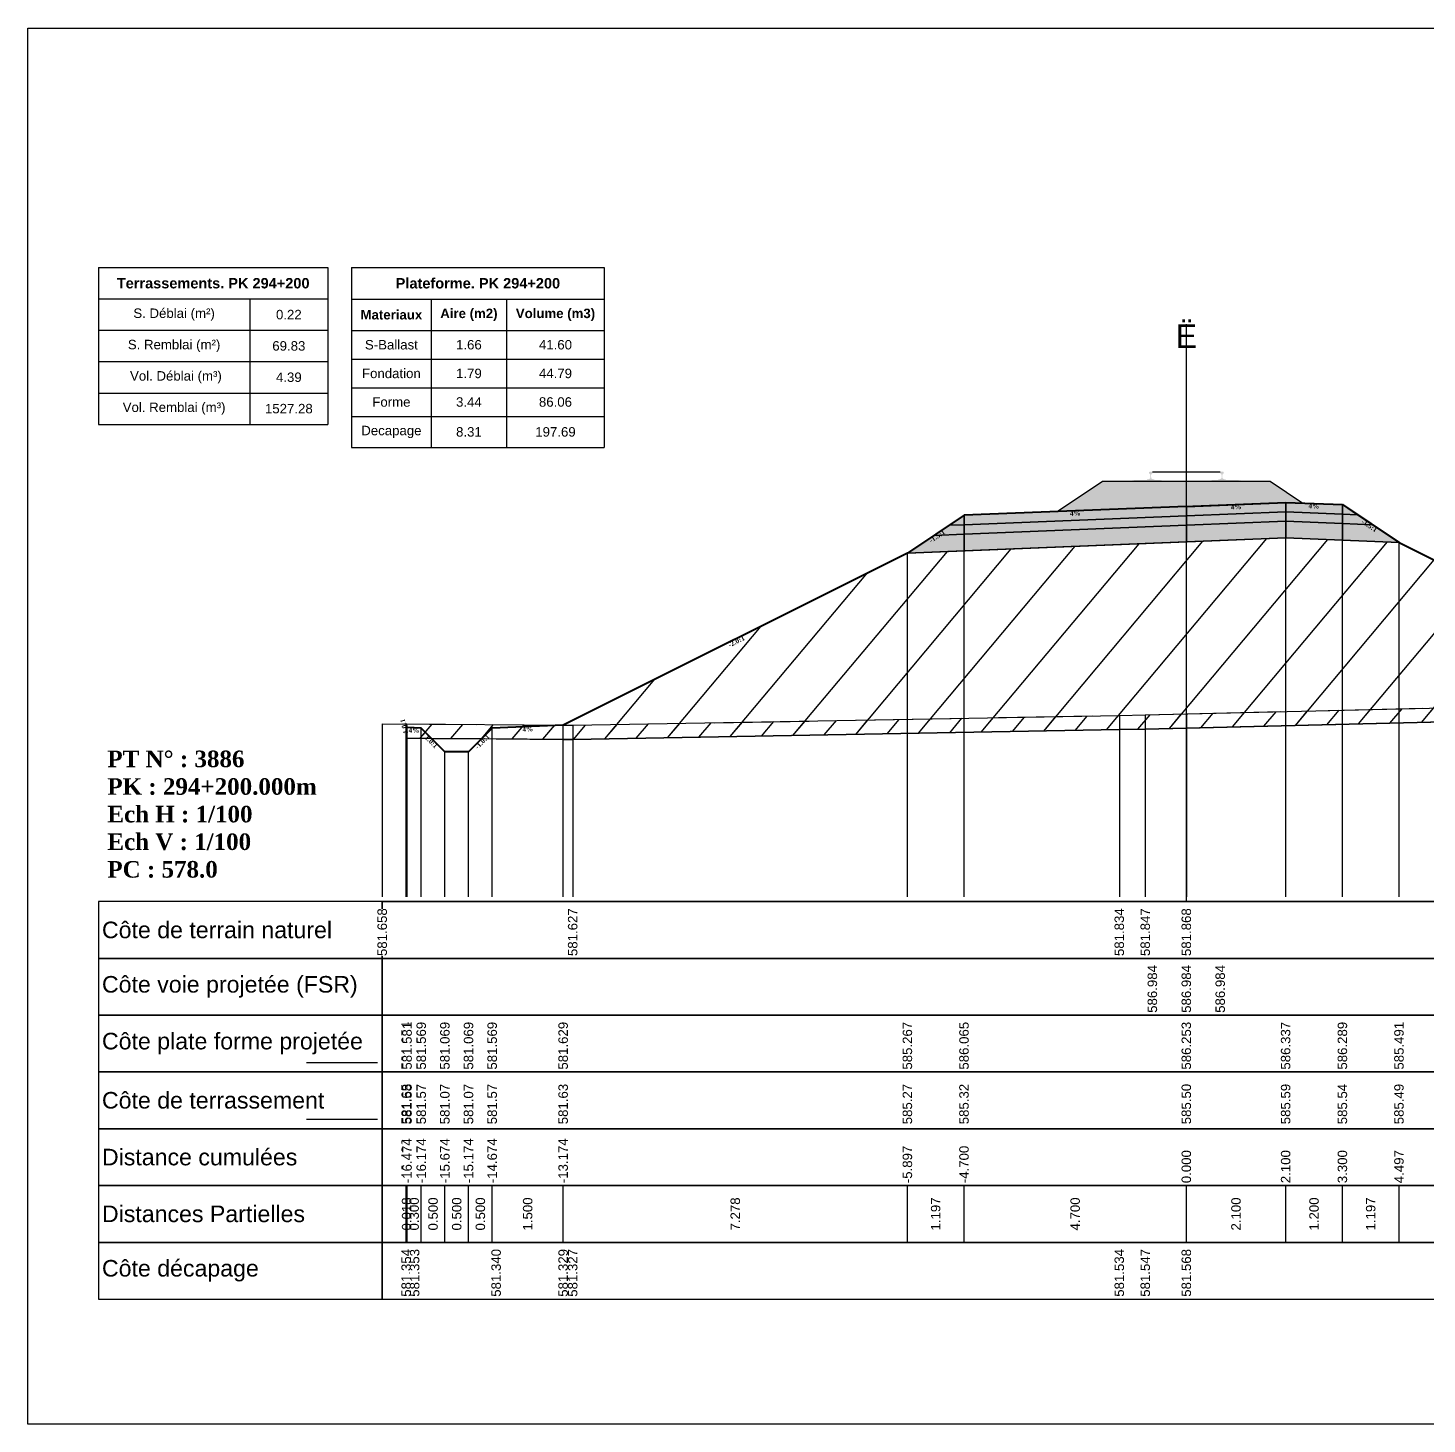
# Model space of a CAD drawing. Header units: millimetres. Extents: x 2762 to 3076, y 916 to 3305.
# Drawn here: x 2797.56 to 2827.14, y 1819.65 to 1849.15 of the extents above; entities that cross this region are included whole.
import ezdxf

# ---------------------------------------------------------------- set-up
doc = ezdxf.new("R2010")
doc.units = ezdxf.units.MM
doc.header["$LTSCALE"] = 2
doc.linetypes.add('CACHE', pattern=[9.525, 6.35, -3.175])
doc.linetypes.add('DASHED', pattern=[0.75, 0.5, -0.25])
for name, color, linetype in [('C-ANNO-TABL', 1, 'Continuous'), ('C-ANNO-TABL-TEXT', 150, 'Continuous'), ('C-ANNO-TABL-TITL', 150, 'Continuous'), ('C-ANNO-TABL-TTBL', 5, 'Continuous'), ('C-ROAD-CORR', 5, 'Continuous'), ('C-ROAD-SCTN', 7, 'Continuous')]:
    doc.layers.add(name, color=color, linetype=linetype)
doc.styles.add('ARIAL', font='arial.ttf')
doc.styles.add('C3D_Etiquette', font='romans.shx')
doc.styles.add('C3D_Profil_Travers', font='romans.shx')
doc.styles.get("Standard").update_dxf_attribs({"font": 'arial.ttf'})

msp = doc.modelspace()

# ---------------------------------------------------------------- hatches: boundary and pattern name
at = {"linetype": 'Continuous', "lineweight": -3}
msp.add_hatch(color=254, dxfattribs=at).paths.add_polyline_path([(2820.837, 1839.385), (2820.837, 1839.57), (2820.952, 1839.591), (2821.3, 1839.591), (2821.3, 1839.596), (2821.226, 1839.596), (2821.226, 1839.606), (2821.227, 1839.607), (2821.229, 1839.608), (2821.23, 1839.608), (2821.25, 1839.61), (2821.253, 1839.61), (2821.256, 1839.611), (2821.284, 1839.622), (2821.287, 1839.623), (2821.288, 1839.624), (2821.289, 1839.626), (2821.29, 1839.63), (2821.291, 1839.637), (2821.292, 1839.646), (2821.293, 1839.657), (2821.293, 1839.68), (2821.292, 1839.696), (2821.292, 1839.703), (2821.291, 1839.709), (2821.29, 1839.713), (2821.29, 1839.715), (2821.289, 1839.718), (2821.288, 1839.72), (2821.287, 1839.722), (2821.286, 1839.723), (2821.285, 1839.724), (2821.269, 1839.729), (2821.267, 1839.731), (2821.266, 1839.732), (2821.265, 1839.733), (2821.265, 1839.736), (2821.265, 1839.754), (2821.266, 1839.758), (2821.267, 1839.761), (2821.269, 1839.763), (2821.271, 1839.764), (2821.274, 1839.766), (2821.275, 1839.766), (2821.279, 1839.767), (2821.283, 1839.767), (2821.286, 1839.768), (2821.29, 1839.768), (2821.295, 1839.768), (2821.298, 1839.768), (2821.301, 1839.768), (2821.305, 1839.768), (2821.308, 1839.768), (2821.312, 1839.768), (2821.317, 1839.768), (2821.32, 1839.767), (2821.324, 1839.767), (2821.328, 1839.766), (2821.329, 1839.766), (2821.331, 1839.764), (2821.334, 1839.763), (2821.336, 1839.761), (2821.337, 1839.758), (2821.337, 1839.754), (2821.337, 1839.736), (2821.337, 1839.733), (2821.337, 1839.732), (2821.336, 1839.731), (2821.334, 1839.729), (2821.318, 1839.724), (2821.317, 1839.723), (2821.315, 1839.722), (2821.314, 1839.72), (2821.314, 1839.718), (2821.313, 1839.715), (2821.312, 1839.713), (2821.312, 1839.709), (2821.311, 1839.703), (2821.31, 1839.696), (2821.31, 1839.68), (2821.31, 1839.657), (2821.311, 1839.646), (2821.312, 1839.637), (2821.313, 1839.63), (2821.314, 1839.626), (2821.315, 1839.624), (2821.316, 1839.623), (2821.318, 1839.622), (2821.347, 1839.611), (2821.35, 1839.61), (2821.353, 1839.61), (2821.373, 1839.608), (2821.374, 1839.608), (2821.375, 1839.607), (2821.376, 1839.606), (2821.376, 1839.596), (2821.302, 1839.596), (2821.302, 1839.591), (2821.506, 1839.591), (2821.638, 1839.56), (2822.472, 1839.56), (2822.603, 1839.591), (2822.807, 1839.591), (2822.807, 1839.596), (2822.733, 1839.596), (2822.733, 1839.606), (2822.734, 1839.607), (2822.736, 1839.608), (2822.737, 1839.608), (2822.757, 1839.61), (2822.76, 1839.61), (2822.763, 1839.611), (2822.791, 1839.622), (2822.794, 1839.623), (2822.795, 1839.624), (2822.796, 1839.626), (2822.797, 1839.63), (2822.798, 1839.637), (2822.799, 1839.646), (2822.8, 1839.657), (2822.8, 1839.68), (2822.799, 1839.696), (2822.799, 1839.703), (2822.798, 1839.709), (2822.797, 1839.713), (2822.797, 1839.715), (2822.796, 1839.718), (2822.795, 1839.72), (2822.794, 1839.722), (2822.793, 1839.723), (2822.792, 1839.724), (2822.776, 1839.729), (2822.774, 1839.731), (2822.773, 1839.732), (2822.772, 1839.733), (2822.772, 1839.736), (2822.772, 1839.754), (2822.773, 1839.758), (2822.774, 1839.761), (2822.776, 1839.763), (2822.778, 1839.764), (2822.781, 1839.766), (2822.782, 1839.766), (2822.786, 1839.767), (2822.79, 1839.767), (2822.793, 1839.768), (2822.797, 1839.768), (2822.802, 1839.768), (2822.805, 1839.768), (2822.808, 1839.768), (2822.812, 1839.768), (2822.815, 1839.768), (2822.819, 1839.768), (2822.824, 1839.768), (2822.827, 1839.767), (2822.831, 1839.767), (2822.835, 1839.766), (2822.836, 1839.766), (2822.838, 1839.764), (2822.841, 1839.763), (2822.843, 1839.761), (2822.844, 1839.758), (2822.844, 1839.754), (2822.844, 1839.736), (2822.844, 1839.733), (2822.844, 1839.732), (2822.843, 1839.731), (2822.841, 1839.729), (2822.825, 1839.724), (2822.824, 1839.723), (2822.822, 1839.722), (2822.821, 1839.72), (2822.821, 1839.718), (2822.82, 1839.715), (2822.819, 1839.713), (2822.819, 1839.709), (2822.818, 1839.703), (2822.817, 1839.696), (2822.817, 1839.68), (2822.817, 1839.657), (2822.818, 1839.646), (2822.819, 1839.637), (2822.82, 1839.63), (2822.821, 1839.626), (2822.822, 1839.624), (2822.823, 1839.623), (2822.825, 1839.622), (2822.854, 1839.611), (2822.857, 1839.61), (2822.86, 1839.61), (2822.88, 1839.608), (2822.881, 1839.608), (2822.882, 1839.607), (2822.883, 1839.606), (2822.883, 1839.596), (2822.809, 1839.596), (2822.809, 1839.591), (2823.157, 1839.591), (2823.272, 1839.57), (2823.272, 1839.385)])
h = msp.add_hatch(dxfattribs=at)
h.set_pattern_fill('GRAVEL', color=252, scale=0.009, style=0)
h.set_pattern_definition([(228.0128, (2819.486781, 1839.156442), (-1.8288, -2.0574), [0.030755, -3.0447435]), (184.96974, (2819.466207, 1839.133582), (2.743199999, 0.228600013), [0.0527764, -5.2248644]), (132.51045, (2819.413629, 1839.12901), (2.286, -2.5146), [0.0372133, -3.684125]), (267.2737, (2819.324475, 1839.07186), (0.2286, 4.572), [0.0480604, -4.7579794]), (292.83365, (2819.322189, 1839.023854), (-1.143, 2.7432), [0.047127, -4.6655827]), (357.2737, (2819.340477, 1838.98042), (-4.572, 0.2286), [0.0480604, -4.7579794]), (37.69424, (2819.388483, 1838.978134), (-2.9718, -2.286), [0.0635574, -6.2921804]), (72.25533, (2819.438775, 1839.016996), (1.6002, 5.0292), [0.0600048, -5.940473]), (121.42957, (2819.457063, 1839.074146), (-1.8288, 2.9718), [0.048223, -4.774099]), (175.23636, (2819.431917, 1839.115294), (2.5146, -0.2286), [0.055054, -2.697654]), (222.39744, (2819.377053, 1839.119866), (-2.7432, -2.5146), [0.071197, -7.0485095]), (138.81407, (2819.55079, 1839.069574), (-1.6002, 1.3716), [0.0243004, -2.405751]), (171.46923, (2819.532501, 1839.085576), (2.9718, -0.4572), [0.0462314, -4.5769175]), (225, (2819.48678, 1839.09243), (-3e-17, -0.2286), [0.032329, -0.29096]), (203.1986, (2819.47078, 1839.119866), (1.143, 0.4572), [0.01741, -1.723556]), (291.8014, (2819.454777, 1839.113008), (-0.2286, 0.6858), [0.024621, -1.206428]), (30.9638, (2819.46392, 1839.090148), (0.6858, 0.4572), [0.039989, -1.292967]), (161.565, (2819.49821, 1839.11072), (0.4572, -0.2286), [0.028916, -0.693981]), (16.38954, (2819.322189, 1839.113008), (2.286, 0.6858), [0.040508, -4.0102944]), (70.34618, (2819.361051, 1839.124438), (-0.9144, -2.5146), [0.033984, -3.3643994]), (293.1986, (2819.49821, 1839.156442), (-0.4572, 1.143), [0.034819, -1.7061465]), (343.61046, (2819.511927, 1839.124438), (-2.286, 0.6858), [0.040508, -4.0102944]), (339.44395, (2819.32219, 1838.971276), (-1.143, 0.4572), [0.039063, -1.914096]), (294.77514, (2819.358765, 1838.95756), (-1.143, 2.5146), [0.0327305, -3.2403234]), (66.8014, (2819.500497, 1838.927842), (0.4572, 1.143), [0.034819, -1.7061465]), (17.35402, (2819.514213, 1838.959846), (-2.9718, -0.9144), [0.0383204, -3.793714]), (69.44395, (2819.388483, 1838.927842), (-0.4572, -1.143), [0.0195316, -1.933628]), (101.3099, (2819.48678, 1838.92784), (-0.2286, 0.9144), [0.011656, -1.1539795]), (165.9638, (2819.484495, 1838.93927), (0.6858, -0.2286), [0.047127, -0.895415]), (186.009, (2819.438775, 1838.950702), (2.286, 0.2286), [0.043674, -4.323723]), (303.69, (2819.46392, 1839.069574), (-0.2286, 0.4572), [0.032969, -0.79126]), (353.15723, (2819.482209, 1839.042142), (3.8862, -0.4572), [0.05756, -5.698441]), (60.9454, (2819.53936, 1839.035284), (-0.9144, -1.6002), [0.023536, -2.330045]), (90, (2819.5508, 1839.05586), (-0.2286, 0.2286), [0.013716, -0.214884]), (120.25644, (2819.434203, 1838.95756), (0.9144, -1.6002), [0.031758, -3.1440547]), (48.0128, (2819.418201, 1838.984992), (1.8288, 2.0574), [0.06151, -3.0139886]), (0, (2819.45935, 1839.03071), (0.2286, 0.2286), [0.059436, -0.169164]), (325.30485, (2819.518785, 1839.030712), (2.286, -1.6002), [0.036145, -3.5783385]), (254.0546, (2819.548503, 1839.010138), (-0.2286, -0.9144), [0.033285, -1.6309485]), (207.64598, (2819.539359, 1838.978134), (-4.3434, -2.286), [0.054193, -5.365122]), (175.42608, (2819.491353, 1838.952988), (-2.9718, 0.2286), [0.0573327, -5.675926])])
h.paths.add_polyline_path([(2819.322, 1838.928), (2820.28, 1839.566), (2823.83, 1839.566), (2824.519, 1839.107), (2824.155, 1839.121)])
h = msp.add_hatch(color=30, dxfattribs=at)
h.paths.add_polyline_path([(2825.355, 1838.673), (2825.355, 1838.873), (2825.674, 1838.86), (2825.993, 1838.648)])
h.paths.add_polyline_path([(2824.155, 1838.721), (2824.155, 1838.921), (2825.355, 1838.873), (2825.355, 1838.673)])
h.paths.add_polyline_path([(2822.055, 1838.637), (2822.055, 1838.837), (2824.155, 1838.921), (2824.155, 1838.721)])
h.paths.add_polyline_path([(2817.355, 1838.449), (2817.355, 1838.649), (2822.055, 1838.837), (2822.055, 1838.637)])
h.paths.add_polyline_path([(2816.716, 1838.424), (2817.035, 1838.636), (2817.355, 1838.649), (2817.355, 1838.449)])
h = msp.add_hatch(color=11, dxfattribs=at)
h.paths.add_polyline_path([(2825.355, 1838.873), (2825.355, 1839.073), (2825.674, 1838.86)])
h.paths.add_polyline_path([(2824.155, 1838.921), (2824.155, 1839.121), (2825.355, 1839.073), (2825.355, 1838.873)])
h.paths.add_polyline_path([(2822.055, 1838.837), (2822.055, 1839.037), (2824.155, 1839.121), (2824.155, 1838.921)])
h.paths.add_polyline_path([(2817.355, 1838.649), (2817.355, 1838.849), (2822.055, 1839.037), (2822.055, 1838.837)])
h.paths.add_polyline_path([(2817.035, 1838.636), (2817.355, 1838.849), (2817.355, 1838.649)])
h = msp.add_hatch(color=83, dxfattribs=at)
h.paths.add_polyline_path([(2825.355, 1838.323), (2825.355, 1838.673), (2825.993, 1838.648), (2826.551, 1838.275)])
h.paths.add_polyline_path([(2824.155, 1838.371), (2824.155, 1838.721), (2825.355, 1838.673), (2825.355, 1838.323)])
h.paths.add_polyline_path([(2822.055, 1838.287), (2822.055, 1838.637), (2824.155, 1838.721), (2824.155, 1838.371)])
h.paths.add_polyline_path([(2817.355, 1838.099), (2817.355, 1838.449), (2822.055, 1838.637), (2822.055, 1838.287)])
h.paths.add_polyline_path([(2816.158, 1838.051), (2816.716, 1838.424), (2817.355, 1838.449), (2817.355, 1838.099)])
h = msp.add_hatch(dxfattribs=at)
h.set_pattern_fill('_U', color=3, angle=50, style=0, pattern_type=0)
h.set_pattern_definition([(50, (2807.1537, 1834.1259), (-0.766044, 0.642788), [])])
h.paths.add_polyline_path([(2807.154, 1834.126), (2807.38, 1834.353), (2808.88, 1834.413), (2816.158, 1838.051), (2824.155, 1838.371), (2826.551, 1838.275), (2833.267, 1834.917), (2833.267, 1834.617), (2829.022, 1834.517), (2821.187, 1834.331), (2820.638, 1834.318), (2809.082, 1834.111)])
h.paths.add_polyline_path([(2805.562, 1834.138), (2805.562, 1834.438), (2805.58, 1834.365), (2805.88, 1834.353), (2806.099, 1834.134)])
h = msp.add_hatch(dxfattribs=at)
h.set_pattern_fill('_U', color=150, scale=0.5, angle=50, style=0, pattern_type=0)
h.set_pattern_definition([(50, (2807.1537, 1834.1259), (-0.383022, 0.321394), [])])
h.paths.add_polyline_path([(2807.154, 1834.126), (2807.38, 1834.353), (2808.88, 1834.413), (2809.082, 1834.411), (2820.638, 1834.618), (2821.187, 1834.631), (2829.022, 1834.817), (2833.267, 1834.917), (2833.267, 1834.617), (2829.022, 1834.517), (2821.187, 1834.331), (2820.638, 1834.318), (2809.082, 1834.111)])
h.paths.add_polyline_path([(2805.562, 1834.438), (2808.88, 1834.413), (2807.38, 1834.353), (2807.154, 1834.126), (2806.099, 1834.134), (2805.88, 1834.353), (2805.58, 1834.365)])
h.paths.add_polyline_path([(2805.562, 1834.138), (2805.562, 1834.438), (2805.58, 1834.365), (2805.88, 1834.353), (2806.099, 1834.134)])

# ---------------------------------------------------------------- linework, layer by layer
at = {"color": 7, "linetype": 'Continuous', "lineweight": -3}
for p, q in [((2822.055, 1830.684), (2822.055, 1842.884)), ((2805.054, 1830.684), (2839.056, 1830.684)), ((2805.562, 1823.484), (2805.562, 1824.684)), ((2805.58, 1823.484), (2805.58, 1824.684)), ((2805.58, 1823.484), (2805.58, 1824.684)), ((2805.88, 1823.484), (2805.88, 1824.684)), ((2805.88, 1823.484), (2805.88, 1824.684)), ((2806.38, 1823.484), (2806.38, 1824.684)), ((2806.38, 1823.484), (2806.38, 1824.684)), ((2806.88, 1823.484), (2806.88, 1824.684)), ((2806.88, 1823.484), (2806.88, 1824.684)), ((2807.38, 1823.484), (2807.38, 1824.684)), ((2807.38, 1823.484), (2807.38, 1824.684)), ((2808.88, 1823.484), (2808.88, 1824.684)), ((2808.88, 1823.484), (2808.88, 1824.684)), ((2816.158, 1823.484), (2816.158, 1824.684)), ((2816.158, 1823.484), (2816.158, 1824.684)), ((2817.355, 1823.484), (2817.355, 1824.684)), ((2817.355, 1823.484), (2817.355, 1824.684)), ((2822.055, 1823.484), (2822.055, 1824.684)), ((2822.055, 1823.484), (2822.055, 1824.684)), ((2824.155, 1823.484), (2824.155, 1824.684)), ((2824.155, 1823.484), (2824.155, 1824.684)), ((2825.355, 1823.484), (2825.355, 1824.684)), ((2825.355, 1823.484), (2825.355, 1824.684)), ((2826.551, 1823.484), (2826.551, 1824.684)), ((2826.551, 1823.484), (2826.551, 1824.684))]:
    msp.add_line(p, q, dxfattribs=at)
at = {"color": 251, "linetype": 'Continuous', "lineweight": -3}
for p, q in [((2819.322, 1838.928), (2820.28, 1839.566)), ((2820.28, 1839.566), (2823.83, 1839.566)), ((2823.83, 1839.566), (2824.519, 1839.107)), ((2817.355, 1838.849), (2822.055, 1839.037)), ((2824.155, 1839.121), (2819.322, 1838.928)), ((2822.055, 1839.037), (2824.155, 1839.121)), ((2822.055, 1838.837), (2822.055, 1839.037)), ((2822.055, 1839.037), (2822.055, 1838.837)), ((2824.155, 1838.921), (2822.055, 1838.837)), ((2824.519, 1839.107), (2824.155, 1839.121)), ((2824.155, 1838.921), (2824.155, 1839.121)), ((2824.155, 1839.121), (2825.355, 1839.073)), ((2824.155, 1839.121), (2824.155, 1838.921)), ((2825.355, 1838.873), (2824.155, 1838.921)), ((2825.355, 1838.873), (2825.355, 1839.073)), ((2825.355, 1839.073), (2825.674, 1838.86)), ((2825.355, 1839.073), (2825.355, 1838.873)), ((2825.674, 1838.86), (2825.355, 1838.873)), ((2817.035, 1838.636), (2817.355, 1838.849)), ((2817.355, 1838.649), (2817.035, 1838.636)), ((2817.355, 1838.649), (2817.355, 1838.849)), ((2817.355, 1838.849), (2817.355, 1838.649)), ((2822.055, 1838.837), (2817.355, 1838.649))]:
    msp.add_line(p, q, dxfattribs=at)
at = {"color": 53, "linetype": 'Continuous', "lineweight": -3}
for p, q in [((2822.055, 1838.837), (2824.155, 1838.921)), ((2824.155, 1838.721), (2824.155, 1838.921)), ((2824.155, 1838.921), (2825.355, 1838.873)), ((2824.155, 1838.921), (2824.155, 1838.721)), ((2825.355, 1838.673), (2825.355, 1838.873)), ((2825.355, 1838.873), (2825.674, 1838.86)), ((2825.355, 1838.873), (2825.355, 1838.673)), ((2825.674, 1838.86), (2825.993, 1838.648)), ((2816.716, 1838.424), (2817.035, 1838.636)), ((2817.035, 1838.636), (2817.355, 1838.649)), ((2817.355, 1838.649), (2822.055, 1838.837)), ((2817.355, 1838.449), (2817.355, 1838.649)), ((2817.355, 1838.649), (2817.355, 1838.449)), ((2822.055, 1838.637), (2817.355, 1838.449)), ((2817.355, 1838.449), (2822.055, 1838.637)), ((2822.055, 1838.637), (2822.055, 1838.837)), ((2822.055, 1838.837), (2822.055, 1838.637)), ((2824.155, 1838.721), (2822.055, 1838.637)), ((2822.055, 1838.637), (2824.155, 1838.721)), ((2822.055, 1838.287), (2822.055, 1838.637)), ((2822.055, 1838.637), (2822.055, 1838.287)), ((2825.355, 1838.673), (2824.155, 1838.721)), ((2824.155, 1838.371), (2824.155, 1838.721)), ((2824.155, 1838.721), (2825.355, 1838.673)), ((2824.155, 1838.721), (2824.155, 1838.371)), ((2825.993, 1838.648), (2825.355, 1838.673)), ((2825.355, 1838.323), (2825.355, 1838.673)), ((2825.355, 1838.673), (2825.993, 1838.648)), ((2825.355, 1838.673), (2825.355, 1838.323)), ((2825.993, 1838.648), (2826.551, 1838.275)), ((2816.158, 1838.051), (2816.716, 1838.424)), ((2817.355, 1838.449), (2816.716, 1838.424)), ((2816.716, 1838.424), (2817.355, 1838.449)), ((2817.355, 1838.099), (2817.355, 1838.449)), ((2817.355, 1838.449), (2817.355, 1838.099)), ((2822.055, 1838.287), (2817.355, 1838.099)), ((2824.155, 1838.371), (2822.055, 1838.287)), ((2825.355, 1838.323), (2824.155, 1838.371)), ((2826.551, 1838.275), (2825.355, 1838.323)), ((2817.355, 1838.099), (2816.158, 1838.051))]:
    msp.add_line(p, q, dxfattribs=at)
at = {"color": 253, "linetype": 'Continuous', "lineweight": -3}
for p, q in [((2816.158, 1838.051), (2824.155, 1838.371)), ((2824.155, 1838.371), (2826.551, 1838.275)), ((2826.551, 1838.275), (2833.267, 1834.917)), ((2808.88, 1834.413), (2816.158, 1838.051)), ((2821.187, 1834.631), (2829.022, 1834.817)), ((2805.562, 1834.438), (2808.88, 1834.413)), ((2805.58, 1834.365), (2805.562, 1834.438)), ((2805.562, 1834.138), (2805.562, 1834.438)), ((2805.562, 1834.438), (2805.58, 1834.365)), ((2805.562, 1834.138), (2805.562, 1834.438)), ((2805.562, 1834.438), (2805.58, 1834.365)), ((2809.082, 1834.411), (2820.638, 1834.618)), ((2820.638, 1834.618), (2821.187, 1834.631)), ((2829.022, 1834.517), (2821.187, 1834.331)), ((2829.022, 1834.517), (2821.187, 1834.331)), ((2806.099, 1834.134), (2805.562, 1834.138)), ((2806.099, 1834.134), (2805.562, 1834.138)), ((2805.88, 1834.353), (2805.58, 1834.365)), ((2805.58, 1834.365), (2805.88, 1834.353)), ((2805.58, 1834.365), (2805.88, 1834.353)), ((2806.099, 1834.134), (2805.88, 1834.353)), ((2805.88, 1834.353), (2806.099, 1834.134)), ((2805.88, 1834.353), (2806.099, 1834.134)), ((2807.154, 1834.126), (2806.099, 1834.134)), ((2806.099, 1834.134), (2807.154, 1834.126)), ((2806.38, 1833.853), (2806.099, 1834.134)), ((2807.154, 1834.126), (2807.38, 1834.353)), ((2807.38, 1834.353), (2807.154, 1834.126)), ((2807.154, 1834.126), (2807.38, 1834.353)), ((2807.38, 1834.353), (2808.88, 1834.413)), ((2808.88, 1834.413), (2807.38, 1834.353)), ((2807.38, 1834.353), (2808.88, 1834.413)), ((2808.88, 1834.413), (2809.082, 1834.411)), ((2820.638, 1834.318), (2809.082, 1834.111)), ((2820.638, 1834.318), (2809.082, 1834.111)), ((2821.187, 1834.331), (2820.638, 1834.318)), ((2821.187, 1834.331), (2820.638, 1834.318)), ((2806.88, 1833.853), (2806.38, 1833.853)), ((2807.154, 1834.126), (2806.88, 1833.853)), ((2809.082, 1834.111), (2807.154, 1834.126)), ((2809.082, 1834.111), (2807.154, 1834.126))]:
    msp.add_line(p, q, dxfattribs=at)
at = {"color": 8, "linetype": 'CACHE', "lineweight": -3}
for p, q in [((2822.055, 1830.784), (2822.055, 1838.287)), ((2822.055, 1830.784), (2822.055, 1838.287)), ((2824.155, 1830.784), (2824.155, 1838.371)), ((2825.355, 1830.784), (2825.355, 1838.323)), ((2826.551, 1830.784), (2826.551, 1838.275)), ((2816.158, 1830.784), (2816.158, 1838.051)), ((2817.355, 1830.784), (2817.355, 1838.099)), ((2805.562, 1830.784), (2805.562, 1834.438)), ((2805.58, 1830.784), (2805.58, 1834.365)), ((2805.88, 1830.784), (2805.88, 1834.353)), ((2807.38, 1830.784), (2807.38, 1834.353)), ((2808.88, 1830.784), (2808.88, 1834.413)), ((2806.38, 1830.784), (2806.38, 1833.853)), ((2806.88, 1830.784), (2806.88, 1833.853))]:
    msp.add_line(p, q, dxfattribs=at)
at = {"color": 105, "linetype": 'DASHED', "lineweight": -3, "ltscale": 2}
for p, q in [((2822.055, 1834.651), (2829.022, 1834.817)), ((2805.055, 1834.442), (2809.082, 1834.411)), ((2809.082, 1834.411), (2820.638, 1834.618)), ((2820.638, 1834.618), (2821.187, 1834.631)), ((2821.187, 1834.631), (2822.055, 1834.651))]:
    msp.add_line(p, q, dxfattribs=at)
at = {"color": 98, "linetype": 'CACHE', "lineweight": -3}
for p, q in [((2805.055, 1834.442), (2805.055, 1830.784)), ((2820.638, 1834.618), (2820.638, 1830.784)), ((2821.187, 1834.631), (2821.187, 1830.784)), ((2822.055, 1834.651), (2822.055, 1830.784)), ((2809.082, 1834.411), (2809.082, 1830.784))]:
    msp.add_line(p, q, dxfattribs=at)
at = {"color": 6, "linetype": 'Continuous', "lineweight": -3}
for p, q in [((2822.055, 1834.351), (2829.022, 1834.517)), ((2805.562, 1834.138), (2805.741, 1834.137)), ((2805.741, 1834.137), (2807.463, 1834.124)), ((2809.082, 1834.111), (2820.638, 1834.318)), ((2820.638, 1834.318), (2821.187, 1834.331)), ((2821.187, 1834.331), (2822.055, 1834.351)), ((2807.463, 1834.124), (2808.88, 1834.113)), ((2808.88, 1834.113), (2809.082, 1834.111))]:
    msp.add_line(p, q, dxfattribs=at)
at = {"color": 154, "linetype": 'Continuous', "lineweight": -3}
msp.add_line((2803.454, 1827.284), (2804.954, 1827.284), dxfattribs=at)
at = {"color": 1, "linetype": 'Continuous', "lineweight": -3}
msp.add_line((2803.454, 1826.084), (2804.954, 1826.084), dxfattribs=at)
at = {"color": 7, "linetype": 'Continuous', "lineweight": -3}
for points in [[(2805.054, 1829.484), (2805.054, 1830.684), (2799.054, 1830.684), (2799.054, 1829.484)], [(2805.054, 1829.484), (2839.056, 1829.484), (2839.056, 1830.684), (2805.054, 1830.684)], [(2805.054, 1828.284), (2805.054, 1829.484), (2799.054, 1829.484), (2799.054, 1828.284)], [(2805.054, 1828.284), (2839.056, 1828.284), (2839.056, 1829.484), (2805.054, 1829.484)], [(2805.054, 1827.084), (2805.054, 1828.284), (2799.054, 1828.284), (2799.054, 1827.084)], [(2805.054, 1827.084), (2839.056, 1827.084), (2839.056, 1828.284), (2805.054, 1828.284)], [(2805.054, 1825.884), (2805.054, 1827.084), (2799.054, 1827.084), (2799.054, 1825.884)], [(2805.054, 1825.884), (2839.056, 1825.884), (2839.056, 1827.084), (2805.054, 1827.084)], [(2805.054, 1824.684), (2805.054, 1825.884), (2799.054, 1825.884), (2799.054, 1824.684)], [(2805.054, 1824.684), (2839.056, 1824.684), (2839.056, 1825.884), (2805.054, 1825.884)], [(2805.054, 1823.484), (2805.054, 1824.684), (2799.054, 1824.684), (2799.054, 1823.484)], [(2805.054, 1823.484), (2839.056, 1823.484), (2839.056, 1824.684), (2805.054, 1824.684)], [(2805.054, 1822.284), (2805.054, 1823.484), (2799.054, 1823.484), (2799.054, 1822.284)], [(2805.054, 1822.284), (2839.056, 1822.284), (2839.056, 1823.484), (2805.054, 1823.484)]]:
    msp.add_3dface(points, dxfattribs=at)
at = {"layer": 'C-ANNO-TABL', "color": 7, "linetype": 'Continuous', "lineweight": -3}
for p, q in [((2799.054, 1843.419), (2802.254, 1843.419)), ((2802.254, 1843.419), (2803.907, 1843.419)), ((2802.254, 1843.419), (2802.254, 1842.757)), ((2804.407, 1843.416), (2806.089, 1843.416)), ((2806.089, 1843.416), (2807.685, 1843.416)), ((2806.089, 1843.416), (2806.089, 1842.754)), ((2807.685, 1843.416), (2809.748, 1843.416)), ((2807.685, 1843.416), (2807.685, 1842.754)), ((2799.054, 1842.757), (2802.254, 1842.757)), ((2802.254, 1842.757), (2803.907, 1842.757)), ((2802.254, 1842.757), (2802.254, 1842.095)), ((2804.407, 1842.754), (2806.089, 1842.754)), ((2806.089, 1842.754), (2807.685, 1842.754)), ((2806.089, 1842.754), (2806.089, 1842.147)), ((2807.685, 1842.754), (2809.748, 1842.754)), ((2807.685, 1842.754), (2807.685, 1842.147)), ((2804.407, 1842.147), (2806.089, 1842.147)), ((2806.089, 1842.147), (2807.685, 1842.147)), ((2806.089, 1842.147), (2806.089, 1841.543)), ((2807.685, 1842.147), (2809.748, 1842.147)), ((2807.685, 1842.147), (2807.685, 1841.543)), ((2799.054, 1842.095), (2802.254, 1842.095)), ((2802.254, 1842.095), (2803.907, 1842.095)), ((2802.254, 1842.095), (2802.254, 1841.432)), ((2804.407, 1841.543), (2806.089, 1841.543)), ((2806.089, 1841.543), (2807.685, 1841.543)), ((2806.089, 1841.543), (2806.089, 1840.939)), ((2807.685, 1841.543), (2809.748, 1841.543)), ((2807.685, 1841.543), (2807.685, 1840.939)), ((2799.054, 1841.432), (2802.254, 1841.432)), ((2802.254, 1841.432), (2803.907, 1841.432)), ((2802.254, 1841.432), (2802.254, 1840.77)), ((2804.407, 1840.939), (2806.089, 1840.939)), ((2806.089, 1840.939), (2807.685, 1840.939)), ((2806.089, 1840.939), (2806.089, 1840.28)), ((2807.685, 1840.939), (2809.748, 1840.939)), ((2807.685, 1840.939), (2807.685, 1840.28))]:
    msp.add_line(p, q, dxfattribs=at)
at = {"layer": 'C-ANNO-TABL-TTBL', "color": 7, "linetype": 'Continuous', "lineweight": -3}
for p, q in [((2799.054, 1844.084), (2803.907, 1844.084)), ((2799.054, 1844.084), (2799.054, 1843.419)), ((2803.907, 1844.084), (2803.907, 1843.419)), ((2804.407, 1844.084), (2809.748, 1844.084)), ((2804.407, 1844.084), (2804.407, 1843.416)), ((2809.748, 1844.084), (2809.748, 1843.416)), ((2799.054, 1843.419), (2799.054, 1842.757)), ((2803.907, 1843.419), (2803.907, 1842.757)), ((2804.407, 1843.416), (2804.407, 1842.754)), ((2809.748, 1843.416), (2809.748, 1842.754)), ((2799.054, 1842.757), (2799.054, 1842.095)), ((2803.907, 1842.757), (2803.907, 1842.095)), ((2804.407, 1842.754), (2804.407, 1842.147)), ((2809.748, 1842.754), (2809.748, 1842.147)), ((2804.407, 1842.147), (2804.407, 1841.543)), ((2809.748, 1842.147), (2809.748, 1841.543)), ((2799.054, 1842.095), (2799.054, 1841.432)), ((2803.907, 1842.095), (2803.907, 1841.432)), ((2804.407, 1841.543), (2804.407, 1840.939)), ((2809.748, 1841.543), (2809.748, 1840.939)), ((2799.054, 1841.432), (2799.054, 1840.77)), ((2803.907, 1841.432), (2803.907, 1840.77)), ((2804.407, 1840.939), (2804.407, 1840.28)), ((2809.748, 1840.939), (2809.748, 1840.28)), ((2799.054, 1840.77), (2802.254, 1840.77)), ((2802.254, 1840.77), (2803.907, 1840.77)), ((2804.407, 1840.28), (2806.089, 1840.28)), ((2806.089, 1840.28), (2807.685, 1840.28)), ((2807.685, 1840.28), (2809.748, 1840.28))]:
    msp.add_line(p, q, dxfattribs=at)
at = {"layer": 'C-ROAD-CORR', "color": 1, "linetype": 'Continuous', "lineweight": 40}
for p, q in [((2822.055, 1839.037), (2817.355, 1838.849)), ((2822.055, 1839.037), (2824.155, 1839.121)), ((2824.155, 1839.121), (2825.355, 1839.073)), ((2825.355, 1839.073), (2826.551, 1838.275)), ((2817.355, 1838.849), (2816.158, 1838.051)), ((2826.551, 1838.275), (2833.267, 1834.917)), ((2816.158, 1838.051), (2808.88, 1834.413)), ((2805.58, 1834.365), (2805.562, 1834.438)), ((2805.88, 1834.353), (2805.58, 1834.365)), ((2806.38, 1833.853), (2805.88, 1834.353)), ((2807.38, 1834.353), (2806.88, 1833.853)), ((2808.88, 1834.413), (2807.38, 1834.353)), ((2806.88, 1833.853), (2806.38, 1833.853))]:
    msp.add_line(p, q, dxfattribs=at)
at = {"layer": 'C-ROAD-CORR', "color": 102, "linetype": 'Continuous', "lineweight": -3, "ltscale": 0.5}
for p, q in [((2822.055, 1838.287), (2817.355, 1838.099)), ((2822.055, 1838.287), (2824.155, 1838.371)), ((2824.155, 1838.371), (2825.355, 1838.323)), ((2825.355, 1838.323), (2826.551, 1838.275)), ((2817.355, 1838.099), (2816.158, 1838.051))]:
    msp.add_line(p, q, dxfattribs=at)
at = {"layer": 'C-ROAD-CORR', "color": 1, "linetype": 'Continuous', "lineweight": -3}
for p, q in [((2806.38, 1833.853), (2805.88, 1834.353)), ((2807.38, 1834.353), (2806.88, 1833.853))]:
    msp.add_line(p, q, dxfattribs=at)
at = {"layer": 'C-ROAD-SCTN', "color": 154, "linetype": 'Continuous', "lineweight": -3}
for p, q in [((2821.337, 1839.768), (2822.055, 1839.768)), ((2822.055, 1839.768), (2822.772, 1839.768)), ((2817.355, 1838.849), (2822.055, 1839.037)), ((2822.055, 1839.037), (2824.155, 1839.121)), ((2824.155, 1839.121), (2825.355, 1839.073)), ((2825.355, 1839.073), (2826.551, 1838.275)), ((2816.158, 1838.051), (2817.355, 1838.849)), ((2826.551, 1838.275), (2833.267, 1834.917)), ((2808.88, 1834.413), (2816.158, 1838.051)), ((2805.562, 1834.438), (2805.58, 1834.365)), ((2805.58, 1834.365), (2805.88, 1834.353)), ((2805.88, 1834.353), (2806.38, 1833.853)), ((2806.88, 1833.853), (2807.38, 1834.353)), ((2807.38, 1834.353), (2808.88, 1834.413)), ((2806.38, 1833.853), (2806.88, 1833.853))]:
    msp.add_line(p, q, dxfattribs=at)
at = {"layer": 'C-ROAD-SCTN', "color": 140, "linetype": 'Continuous', "lineweight": -3}
for p, q in [((2819.322, 1838.928), (2820.28, 1839.566)), ((2820.28, 1839.566), (2820.323, 1839.566)), ((2820.323, 1839.566), (2822.055, 1839.566)), ((2822.055, 1839.566), (2823.786, 1839.566)), ((2823.786, 1839.566), (2823.83, 1839.566)), ((2823.83, 1839.566), (2824.519, 1839.107))]:
    msp.add_line(p, q, dxfattribs=at)
at = {"layer": 'C-ROAD-SCTN', "color": 1, "linetype": 'Continuous', "lineweight": -3}
for p, q in [((2817.355, 1838.099), (2822.055, 1838.287)), ((2822.055, 1838.287), (2824.155, 1838.371)), ((2824.155, 1838.371), (2825.355, 1838.323)), ((2825.355, 1838.323), (2826.551, 1838.275)), ((2826.551, 1838.275), (2833.267, 1834.917)), ((2808.88, 1834.413), (2816.158, 1838.051)), ((2816.158, 1838.051), (2817.355, 1838.099)), ((2805.562, 1834.438), (2805.58, 1834.365)), ((2805.58, 1834.365), (2805.88, 1834.353)), ((2805.88, 1834.353), (2806.38, 1833.853)), ((2806.88, 1833.853), (2807.38, 1834.353)), ((2807.38, 1834.353), (2808.88, 1834.413)), ((2806.38, 1833.853), (2806.88, 1833.853))]:
    msp.add_line(p, q, dxfattribs=at)

# ---------------------------------------------------------------- texts
at = {"color": 7, "linetype": 'Continuous', "lineweight": -3}
for s, insert, char_height, attachment_point, style in [('{\\fWingdings|b0|i0|c2|p0;Ë}', (2822.055, 1842.384), 0.5, 8, 'C3D_Profil_Travers'), ('{\\fTimes New Roman|b1|i0|c0|p18;PT N° : 3886\\PPK : 294+200.000m\\PEch H : 1/100\\PEch V : 1/100\\PPC : 578.0}', (2799.243, 1831.184), 0.35, 7, 'C3D_Profil_Travers'), ('{\\fArial|b0|i0|c0|p34;Côte de terrain naturel}', (2799.129, 1830.084), 0.35, 4, 'C3D_Etiquette'), ('{\\fArial|b0|i0|c0|p34;Côte plate forme projetée}', (2799.129, 1827.684), 0.35, 4, 'C3D_Etiquette'), ('{\\fArial|b0|i0|c0|p34;Côte de terrassement}', (2799.129, 1826.484), 0.35, 4, 'C3D_Etiquette'), ('{\\fArial|b0|i0|c0|p34;Distance cumulées}', (2799.129, 1825.284), 0.35, 4, 'C3D_Etiquette'), ('{\\fArial|b0|i0|c0|p34;Distances Partielles}', (2799.129, 1824.084), 0.35, 4, 'C3D_Etiquette'), ('{\\fArial|b0|i0|c0|p34;Côte décapage}', (2799.129, 1822.884), 0.35, 4, 'C3D_Etiquette')]:
    msp.add_mtext(s, dxfattribs=dict(at, insert=insert, char_height=char_height, attachment_point=attachment_point, style=style))
at = {"color": 7, "linetype": 'Continuous', "lineweight": -3, "char_height": 0.1, "style": 'C3D_Etiquette'}
for s, insert, width, attachment_point, rotation in [('{\\fTimes New Roman|b1|i0|c0|p18;4%}', (2819.705, 1838.939), 0.42071, 2, 2.2906), ('{\\fTimes New Roman|b1|i0|c0|p18;4%}', (2823.105, 1839.075), 0.37094, 2, 2.2906), ('{\\fTimes New Roman|b1|i0|c0|p18;4%}', (2824.754, 1839.093), 0.42071, 2, 357.7094), ('{\\fTimes New Roman|b1|i0|c0|p18;-1.5:1}', (2825.951, 1838.671), 0.34598, 2, 326.3099), ('{\\fTimes New Roman|b1|i0|c0|p18;-1.5:1}', (2816.758, 1838.447), 0.34598, 2, 33.6901), ('{\\fTimes New Roman|b1|i0|c0|p18;-2.0:1}', (2812.521, 1836.228), 0.34598, 2, 26.5651), ('{\\fTimes New Roman|b1|i0|c0|p18;1.0:1}', (2805.567, 1834.4), 0.29446, 8, 104.0362), ('{\\fTimes New Roman|b1|i0|c0|p18;4%}', (2805.73, 1834.355), 0.37094, 2, 357.7094), ('{\\fTimes New Roman|b1|i0|c0|p18;1.0:1}', (2806.127, 1834.1), 0.29001, 2, 315), ('{\\fTimes New Roman|b1|i0|c0|p18;-1.0:1}', (2807.133, 1834.1), 0.34598, 2, 45), ('{\\fTimes New Roman|b1|i0|c0|p18;4%}', (2808.13, 1834.379), 0.42071, 2, 2.2906)]:
    msp.add_mtext(s, dxfattribs=dict(at, insert=insert, width=width, attachment_point=attachment_point, rotation=rotation))
at = {"color": 7, "linetype": 'Continuous', "lineweight": -3, "insert": (2799.129, 1828.884), "char_height": 0.35, "attachment_point": 4}
msp.add_mtext('{\\fArial|b0|i0|c0|p34;Côte voie projetée (FSR)}', dxfattribs=at)
at = {"color": 7, "linetype": 'Continuous', "lineweight": -3, "char_height": 0.2, "rotation": 90, "style": 'C3D_Profil_Travers'}
for s, insert, attachment_point in [('{\\fArial|b0|i0|c0|p34;581.65}', (2805.562, 1825.979), 4), ('{\\fArial|b0|i0|c0|p34;581.58}', (2805.58, 1825.979), 4), ('{\\fArial|b0|i0|c0|p34;581.57}', (2805.88, 1825.979), 4), ('{\\fArial|b0|i0|c0|p34;581.07}', (2806.38, 1825.979), 4), ('{\\fArial|b0|i0|c0|p34;581.07}', (2806.88, 1825.979), 4), ('{\\fArial|b0|i0|c0|p34;581.57}', (2807.38, 1825.979), 4), ('{\\fArial|b0|i0|c0|p34;581.63}', (2808.88, 1825.979), 4), ('{\\fArial|b0|i0|c0|p34;585.27}', (2816.158, 1825.979), 4), ('{\\fArial|b0|i0|c0|p34;585.32}', (2817.355, 1825.979), 4), ('{\\fArial|b0|i0|c0|p34;585.50}', (2822.055, 1825.979), 4), ('{\\fArial|b0|i0|c0|p34;585.59}', (2824.155, 1825.979), 4), ('{\\fArial|b0|i0|c0|p34;585.54}', (2825.355, 1825.979), 4), ('{\\fArial|b0|i0|c0|p34;585.49}', (2826.551, 1825.979), 4), ('{\\fArial|b0|i0|c0|p34;0.018}', (2805.571, 1824.084), 5), ('{\\fArial|b0|i0|c0|p34;0.300}', (2805.73, 1824.084), 5), ('{\\fArial|b0|i0|c0|p34;0.500}', (2806.13, 1824.084), 5), ('{\\fArial|b0|i0|c0|p34;0.500}', (2806.63, 1824.084), 5), ('{\\fArial|b0|i0|c0|p34;0.500}', (2807.13, 1824.084), 5), ('{\\fArial|b0|i0|c0|p34;1.500}', (2808.13, 1824.084), 5), ('{\\fArial|b0|i0|c0|p34;7.278}', (2812.519, 1824.084), 5), ('{\\fArial|b0|i0|c0|p34;1.197}', (2816.756, 1824.084), 5), ('{\\fArial|b0|i0|c0|p34;4.700}', (2819.705, 1824.084), 5), ('{\\fArial|b0|i0|c0|p34;2.100}', (2823.105, 1824.084), 5), ('{\\fArial|b0|i0|c0|p34;1.200}', (2824.755, 1824.084), 5), ('{\\fArial|b0|i0|c0|p34;1.197}', (2825.953, 1824.084), 5)]:
    msp.add_mtext(s, dxfattribs=dict(at, insert=insert, attachment_point=attachment_point))
at = {"layer": 'C-ANNO-TABL-TEXT', "color": 7, "linetype": 'Continuous', "lineweight": -3, "char_height": 0.2, "attachment_point": 5, "style": 'ARIAL'}
for s, insert in [('{\\fArial|b0|i0|c0|p34;\\C7;0.22}', (2803.08, 1843.088)), ('{\\fArial|b0|i0|c0|p34;\\C7;69.83}', (2803.08, 1842.426)), ('{\\fArial|b0|i0|c0|p34;\\C7;S-Ballast}', (2805.248, 1842.451)), ('{\\fArial|b0|i0|c0|p34;\\C7;1.66}', (2806.887, 1842.451)), ('{\\C18;\\c0;41.60}', (2808.717, 1842.451)), ('{\\fArial|b0|i0|c0|p34;\\C7;4.39}', (2803.08, 1841.764)), ('{\\fArial|b0|i0|c0|p34;\\C7;Fondation}', (2805.248, 1841.845)), ('{\\fArial|b0|i0|c0|p34;\\C7;1.79}', (2806.887, 1841.845)), ('{\\C18;\\c0;44.79}', (2808.717, 1841.845)), ('{\\fArial|b0|i0|c0|p34;\\C7;Forme}', (2805.248, 1841.241)), ('{\\fArial|b0|i0|c0|p34;\\C7;3.44}', (2806.887, 1841.241)), ('{\\C18;\\c0;86.06}', (2808.717, 1841.241)), ('{\\fArial|b0|i0|c0|p34;\\C7;1527.28}', (2803.08, 1841.101)), ('{\\fArial|b0|i0|c0|p34;\\C7;Decapage}', (2805.248, 1840.609)), ('{\\fArial|b0|i0|c0|p34;\\C7;8.31}', (2806.887, 1840.609)), ('{\\C18;\\c0;197.69}', (2808.717, 1840.609))]:
    msp.add_mtext(s, dxfattribs=dict(at, insert=insert))
at = {"layer": 'C-ANNO-TABL-TITL', "color": 7, "linetype": 'Continuous', "lineweight": -3, "attachment_point": 5, "style": 'ARIAL'}
for s, insert, char_height in [('{\\fArial|b1|i0|c0|p34;\\C7;Terrassements. PK 294+200}', (2801.48, 1843.751), 0.22), ('{\\fArial|b1|i0|c0|p34;\\C18;\\c0;Plateforme. PK 294+200}', (2807.077, 1843.75), 0.22), ('{\\fArial|b0|i0|c0|p34;\\C7;S. Déblai (m²) }', (2800.654, 1843.088), 0.2), ('{\\fArial|b1|i0|c0|p34;\\C7;Materiaux   }', (2805.248, 1843.085), 0.2), ('{\\fArial|b1|i0|c0|p34;\\C7;Aire (m2)}', (2806.887, 1843.085), 0.2), ('{\\fArial|b1|i0|c0|p34;\\C7;Volume (m3)}', (2808.717, 1843.085), 0.2), ('{\\fArial|b0|i0|c0|p34;\\C7;S. Remblai (m²) }', (2800.654, 1842.426), 0.2), ('{\\fArial|b0|i0|c0|p34;\\C7; Vol. Déblai (m³) }', (2800.654, 1841.764), 0.2), ('{\\fArial|b0|i0|c0|p34;\\C7;Vol. Remblai (m³)}', (2800.654, 1841.101), 0.2)]:
    msp.add_mtext(s, dxfattribs=dict(at, insert=insert, char_height=char_height))

# ---------------------------------------------------------------- next in the draw order: texts
at = {"color": 7, "linetype": 'Continuous', "lineweight": -3, "char_height": 0.2, "attachment_point": 4, "rotation": 90, "style": 'C3D_Profil_Travers', "bg_fill": 3, "box_fill_scale": 1.000375, "bg_fill_color": 256, "bg_fill_true_color": 13158600, "bg_fill_transparency": 0}
for s, insert, width in [('{\\fArial|b0|i0|c0|p34;581.658}', (2805.055, 1829.534), 0.99595), ('{\\fArial|b0|i0|c0|p34;581.627}', (2809.082, 1829.534), 0.99553), ('{\\fArial|b0|i0|c0|p34;581.834}', (2820.638, 1829.534), 0.99471), ('{\\fArial|b0|i0|c0|p34;581.847}', (2821.187, 1829.534), 0.99553), ('{\\fArial|b0|i0|c0|p34;581.868}', (2822.055, 1829.534), 0.99595), ('{\\fArial|b0|i0|c0|p34;586.984}', (2821.337, 1828.334), 0.99471), ('{\\fArial|b0|i0|c0|p34;586.984}', (2822.055, 1828.334), 0.99471), ('{\\fArial|b0|i0|c0|p34;586.984}', (2822.772, 1828.334), 0.99471), ('{\\fArial|b0|i0|c0|p34;581.654}', (2805.562, 1827.134), 0.99471), ('{\\fArial|b0|i0|c0|p34;581.069}', (2806.38, 1827.134), 0.99595), ('{\\fArial|b0|i0|c0|p34;581.069}', (2806.88, 1827.134), 0.99595), ('{\\fArial|b0|i0|c0|p34;581.569}', (2807.38, 1827.134), 0.99595), ('{\\fArial|b0|i0|c0|p34;581.629}', (2808.88, 1827.134), 0.99595), ('{\\fArial|b0|i0|c0|p34;585.267}', (2816.158, 1827.134), 0.99553), ('{\\fArial|b0|i0|c0|p34;586.065}', (2817.355, 1827.134), 0.99705), ('{\\fArial|b0|i0|c0|p34;586.253}', (2822.055, 1827.134), 0.99553), ('{\\fArial|b0|i0|c0|p34;586.337}', (2824.155, 1827.134), 0.99553), ('{\\fArial|b0|i0|c0|p34;586.289}', (2825.355, 1827.134), 0.99595), ('{\\fArial|b0|i0|c0|p34;585.491}', (2826.551, 1827.134), 0.95654), ('{\\fArial|b0|i0|c0|p34;\\C256;-16.493}', (2805.562, 1824.734), 0.93532), ('{\\fArial|b0|i0|c0|p34;\\C256;-15.674}', (2806.38, 1824.734), 0.93449), ('{\\fArial|b0|i0|c0|p34;\\C256;-15.174}', (2806.88, 1824.734), 0.93449), ('{\\fArial|b0|i0|c0|p34;\\C256;-14.674}', (2807.38, 1824.734), 0.93449), ('{\\fArial|b0|i0|c0|p34;\\C256;-13.174}', (2808.88, 1824.734), 0.93449), ('{\\fArial|b0|i0|c0|p34;\\C256;-5.897}', (2816.158, 1824.734), 0.77838), ('{\\fArial|b0|i0|c0|p34;\\C256;-4.700}', (2817.355, 1824.734), 0.77769), ('{\\fArial|b0|i0|c0|p34;\\C256;0.000}', (2822.055, 1824.734), 0.68096), ('{\\fArial|b0|i0|c0|p34;\\C256;2.100}', (2824.155, 1824.734), 0.6844), ('{\\fArial|b0|i0|c0|p34;\\C256;3.300}', (2825.355, 1824.734), 0.68082), ('{\\fArial|b0|i0|c0|p34;\\C256;4.497}', (2826.551, 1824.734), 0.68978), ('{\\fArial|b0|i0|c0|p34;581.354}', (2805.562, 1822.334), 0.99471), ('{\\fArial|b0|i0|c0|p34;581.340}', (2807.463, 1822.334), 0.99484), ('{\\fArial|b0|i0|c0|p34;581.329}', (2808.88, 1822.334), 0.99595), ('{\\fArial|b0|i0|c0|p34;581.534}', (2820.638, 1822.334), 0.99471), ('{\\fArial|b0|i0|c0|p34;581.547}', (2821.187, 1822.334), 0.99553), ('{\\fArial|b0|i0|c0|p34;581.568}', (2822.055, 1822.334), 0.99595)]:
    msp.add_mtext(s, dxfattribs=dict(at, insert=insert, width=width))

# ---------------------------------------------------------------- next in the draw order: texts
for s, insert, width in [('{\\fArial|b0|i0|c0|p34;581.581}', (2805.58, 1827.134), 0.95654), ('{\\fArial|b0|i0|c0|p34;\\C256;-16.474}', (2805.58, 1824.734), 0.93449), ('{\\fArial|b0|i0|c0|p34;581.353}', (2805.741, 1822.334), 0.99553), ('{\\fArial|b0|i0|c0|p34;581.327}', (2809.082, 1822.334), 0.99553)]:
    msp.add_mtext(s, dxfattribs=dict(at, insert=insert, width=width))

# ---------------------------------------------------------------- next in the draw order: texts
for s, insert, width in [('{\\fArial|b0|i0|c0|p34;581.569}', (2805.88, 1827.134), 0.99595), ('{\\fArial|b0|i0|c0|p34;\\C256;-16.174}', (2805.88, 1824.734), 0.93449)]:
    msp.add_mtext(s, dxfattribs=dict(at, insert=insert, width=width))

# ---------------------------------------------------------------- next in the draw order: linework, layer by layer
msp.add_lwpolyline([(2797.565, 1849.145), (2846.565, 1849.145), (2846.565, 1819.645), (2797.565, 1819.645)], close=True)

doc.saveas('drawing.dxf')
